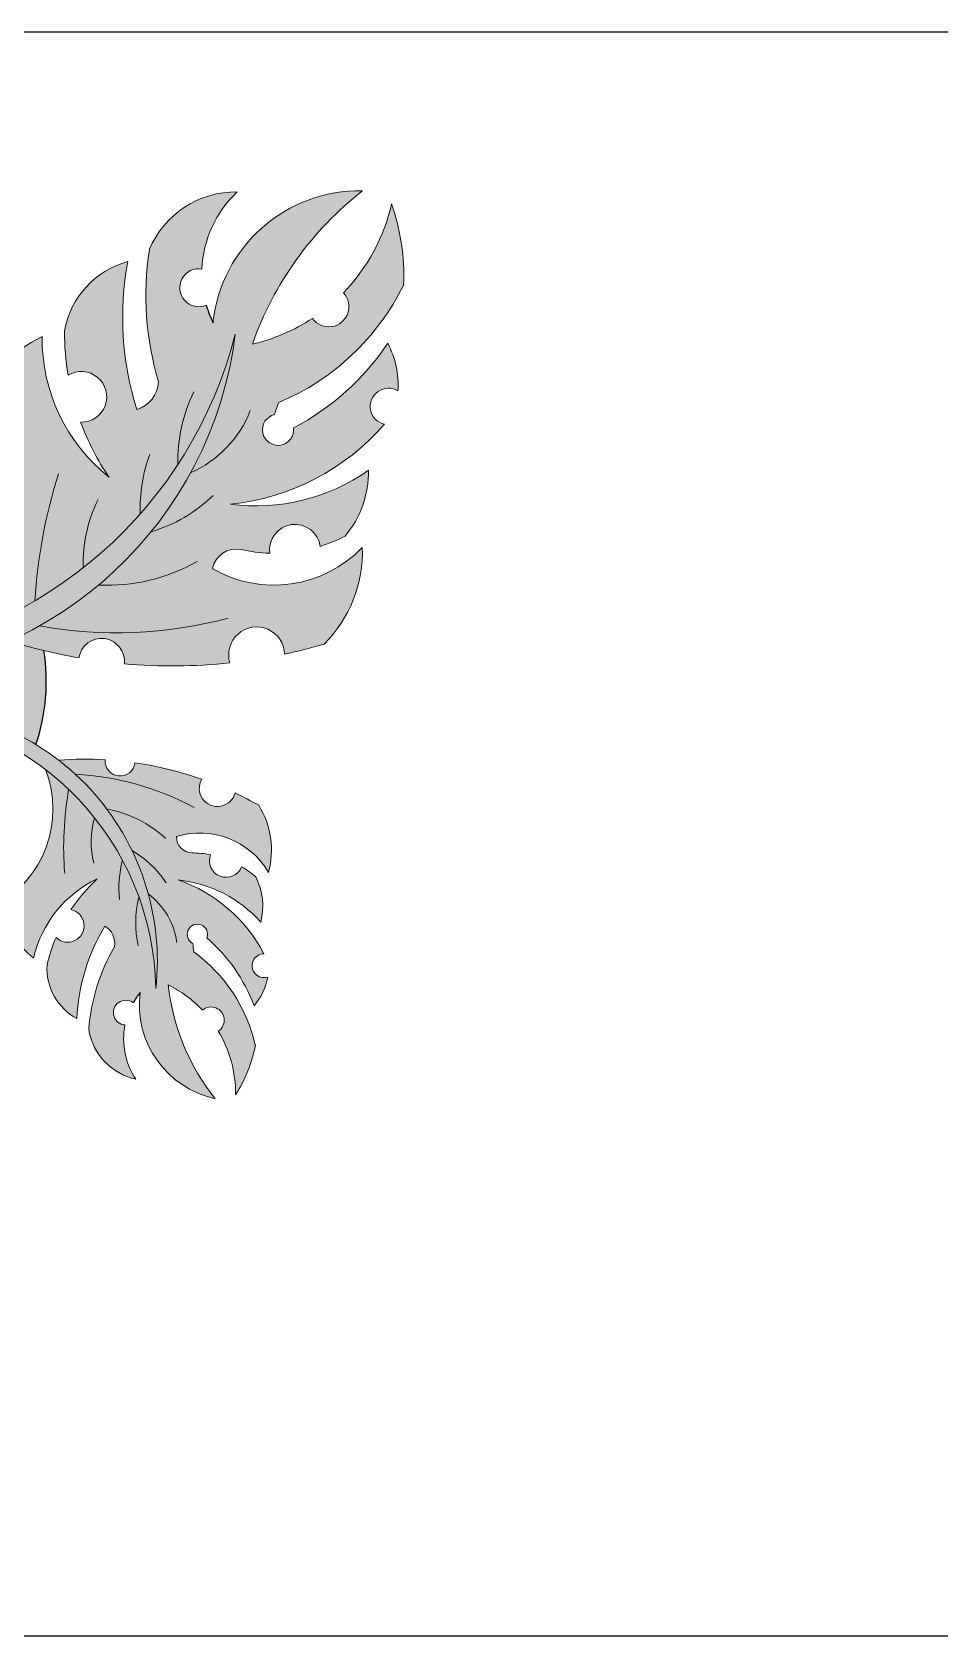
# Model space of a CAD drawing. Header units: inches. Extents: x 9636 to 21597, y -10243 to 557.
# Drawn here: x 14872.78 to 14896.56, y -8262.47 to -8220.47 of the extents above; entities that cross this region are included whole.
import ezdxf

# ---------------------------------------------------------------- set-up
doc = ezdxf.new("R2010")
doc.units = ezdxf.units.IN
doc.header["$MEASUREMENT"] = 0
doc.layers.add('estofado', color=7, linetype='Continuous', lineweight=25)

# ---------------------------------------------------------------- blocks, each defined once
blk = doc.blocks.new('FF')
at = {"layer": 'estofado', "ltscale": 0.1, "true_color": 0x939598}
h = blk.add_hatch(color=252, dxfattribs=at)
h.set_gradient(color1=(108, 164, 86), color2=(79, 120, 63), one_color=1, tint=0.36, name='CYLINDER')
h.paths.add_polyline_path([(14876.093, -8229.633, -0.314907), (14875.525, -8230.352, -0.122145), (14875.286, -8226.48, 0.291545), (14873.632, -8228.298, 0.043027), (14873.726, -8229.457, -1.339402), (14874.054, -8230.686, 0.060072), (14874.795, -8232.127, -0.231117), (14873.043, -8228.441, 0.11449), (14871.062, -8230.137, -0.376746), (14871.766, -8235.928, 0.228124), (14878.101, -8228.381, -0.2613), (14872.189, -8236.415, 0.033062), (14874.007, -8236.859, -0.981895), (14875.199, -8237.015, 0.048855), (14877.959, -8236.989, -1.138233), (14879.393, -8236.76, 0.018864), (14880.429, -8236.498, 0.208979), (14881.43, -8233.964, -0.346636), (14877.504, -8234.519, -0.42625), (14878.289, -8234.027, 0.04537), (14879.004, -8234.117, -0.994855), (14880.329, -8233.937, 0.044381), (14880.981, -8233.668, 0.18118), (14881.589, -8231.946, -0.18833), (14877.976, -8232.836, 0.191426), (14882.007, -8230.74, -1.174476), (14882.364, -8229.867, 0.140528), (14882.095, -8228.621, -0.125367), (14879.628, -8230.835, -2.245001), (14879.131, -8230.488, -0.031976), (14879.243, -8230.17, 0.181425), (14882.513, -8227.086, 0.094503), (14882.196, -8224.971, -0.138196), (14880.934, -8227.296, -1.074478), (14880.122, -8227.967, -0.088291), (14878.552, -8228.643, -0.144087), (14881.438, -8224.627, 0.388768), (14877.52, -8228.081, -0.041945), (14877.343, -8227.621, -1.340573), (14877.229, -8226.676, -0.196063), (14878.155, -8224.655, 0.307628), (14875.852, -8226.172, 0.111291)])
h = blk.add_hatch(color=252, dxfattribs=at)
h.set_gradient(color1=(166, 115, 84), color2=(109, 75, 55), one_color=1, tint=0.32, name='INVCYLINDER')
h.paths.add_polyline_path([(14878.101, -8228.381, -0.309503), (14868.458, -8236.852, 0.812635), (14868.488, -8237.311, 0.364481)])
h = blk.add_hatch(color=252, dxfattribs=at)
h.set_gradient(color1=(185, 193, 193), color2=(81, 92, 92), one_color=1, tint=0.34, name='CURVED')
h.paths.add_polyline_path([(14872.189, -8236.415, -0.003321), (14872.065, -8236.471, -0.134103), (14872.01, -8238.678, -0.036923), (14872.882, -8239.127, 0.121396), (14873.091, -8236.667, -0.016535)])
h = blk.add_hatch(color=252, dxfattribs=at)
h.set_gradient(color1=(166, 115, 84), color2=(109, 75, 55), one_color=1, tint=0.32, name='INVCYLINDER')
h.paths.add_polyline_path([(14876.023, -8245.52, 0.456534), (14869.189, -8238.154, 0.529291), (14869.157, -8238.264, -0.387777)])
h = blk.add_hatch(color=252, dxfattribs=at)
h.set_gradient(color1=(108, 164, 86), color2=(154, 193, 138), one_color=1, tint=0.65, name='HEMISPHERICAL')
h.paths.add_polyline_path([(14876.563, -8241.535, -0.346636), (14878.972, -8242.475, 0.208979), (14878.716, -8240.717, 0.018864), (14878.098, -8240.396, -1.138233), (14877.223, -8240.036, 0.048855), (14875.474, -8239.605, -0.981895), (14874.694, -8239.526, 0.033062), (14873.474, -8239.535, -0.2613), (14876.023, -8245.52, 0.228124), (14873.133, -8239.781, -0.376746), (14871.819, -8243.351, 0.11449), (14872.821, -8244.724, -0.231117), (14874.486, -8242.647, 0.060072), (14873.799, -8243.451, -1.339402), (14873.407, -8244.181, 0.043027), (14873.174, -8244.903, 0.291545), (14873.951, -8246.305, -0.122145), (14874.683, -8243.883, -0.314907), (14874.936, -8244.425, 0.111291), (14874.264, -8246.585, 0.307628), (14875.498, -8247.893, -0.196063), (14875.214, -8246.472, -1.340573), (14875.428, -8245.889, -0.041945), (14875.609, -8245.623, 0.388768), (14877.578, -8248.403, -0.144087), (14876.348, -8245.421, -0.088291), (14877.243, -8246.085, -1.074478), (14877.658, -8246.633, -0.138196), (14878.111, -8248.298, 0.094503), (14878.628, -8247.003, 0.181425), (14877.015, -8244.556, -0.031976), (14876.992, -8244.337, -2.245001), (14877.359, -8244.191, -0.125367), (14878.593, -8245.966, 0.140528), (14878.951, -8245.216, -1.174476), (14878.855, -8244.608, 0.191426), (14876.611, -8242.674, -0.18833), (14878.77, -8243.78, 0.18118), (14878.642, -8242.596, 0.044381), (14878.269, -8242.327, -0.994855), (14877.455, -8242.015, 0.04537), (14876.988, -8241.965, -0.42625)])
at = {"color": 252, "true_color": 0x939598}
for p, q in [((15113.189, -8220.47), (14456.189, -8220.47)), ((14456.189, -8262.47), (15067.189, -8262.47))]:
    blk.add_line(p, q, dxfattribs=at)
at = {"layer": 'estofado', "color": 252, "lineweight": 5, "ltscale": 0.1, "true_color": 0x939598}
for centre, radius, start, end in [((14878.119, -8227.108), 2.453, 89.1783, 157.5757), ((14880.169, -8226.8), 2.943, 133.2008, 177.5723), ((14881.364, -8228.493), 3.867, 88.9144, 173.8924), ((14886.819, -8231.537), 8.758, 127.908, 160.7046), ((14877.439, -8223.894), 4.878, 315.771, 347.2439), ((14876.808, -8226.859), 5.709, 357.7165, 19.3109), ((14875.886, -8228.687), 2.287, 105.1879, 170.2031), ((14883.213, -8227.935), 8.059, 169.6013, 197.457), ((14883.649, -8227.367), 7.888, 171.2888, 196.6902), ((14877.145, -8227.165), 0.497, 80.325, 293.4407), ((14876.769, -8224.271), 6.397, 292.7571, 333.8893), ((14880.552, -8227.661), 0.528, 215.4631, 43.6877), ((14877.439, -8223.894), 4.878, 283.1974, 303.3798), ((14875.706, -8233.557), 5.768, 117.5038, 143.6292), ((14877.693, -8228.49), 4.65, 179.4019, 231.456), ((14880.4, -8228.332), 6.769, 179.7095, 189.5645), ((14876.515, -8224.886), 6.715, 297.6215, 326.2045), ((14880.057, -8229.713), 2.312, 356.2017, 28.1987), ((14874.072, -8230.023), 0.663, 268.4447, 121.4644), ((14875.294, -8229.586), 0.8, 286.7747, 356.693), ((14880.698, -8231.703), 4.102, 153.8381, 181.3125), ((14882.115, -8230.274), 0.478, 58.5589, 256.9089), ((14881.673, -8231.206), 2.641, 156.9144, 164.2403), ((14880.4, -8228.332), 6.769, 200.3446, 214.0955), ((14875.708, -8229.274), 3.001, 294.0369, 338.2831), ((14877.354, -8226.716), 6.151, 275.802, 319.1492), ((14879.223, -8230.885), 0.408, 103.0968, 7.0575), ((14879.861, -8232.971), 4.251, 160.2095, 181.6077), ((14878.643, -8227.765), 5.114, 262.5034, 305.1659), ((14878.987, -8231.996), 2.602, 320.0111, 1.089), ((14886.476, -8236.184), 13.647, 162.3042, 176.5573), ((14877.873, -8234.389), 3.756, 153.4398, 181.7039), ((14874.758, -8229.732), 3.99, 286.5863, 313.9204), ((14879.667, -8234.031), 0.668, 8.0066, 187.4156), ((14879.14, -8230.138), 3.981, 287.3768, 297.5414), ((14879.115, -8231.751), 3.203, 239.8076, 316.2802), ((14878.132, -8234.65), 0.642, 78.9111, 168.2592), ((14879.14, -8230.138), 3.981, 257.1712, 268.0454), ((14878.031, -8234.086), 3.401, 314.8387, 2.0536), ((14874.738, -8230.14), 4.818, 267.3902, 299.4495), ((14874.991, -8224.771), 11.429, 259.8214, 284.85), ((14878.662, -8236.781), 0.732, 1.6823, 196.478), ((14876.445, -8222.909), 14.161, 252.5117, 260.0862), ((14874.601, -8236.948), 0.601, 353.5666, 171.473), ((14876.445, -8222.909), 14.161, 282.0192, 286.3421), ((14876.445, -8222.909), 14.161, 264.9534, 276.1411), ((14874.152, -8248.744), 9.234, 86.6304, 94.2049), ((14875.085, -8239.559), 0.392, 175.2436, 353.15), ((14870.443, -8240.818), 2.883, 298.4995, 21.0743), ((14873.508, -8247.345), 7.453, 61.8666, 86.8952), ((14874.152, -8248.744), 9.234, 70.5755, 81.7633), ((14882.507, -8241.822), 8.899, 170.1593, 184.4124), ((14877.637, -8240.273), 0.477, 150.2386, 345.0343), ((14874.152, -8248.744), 9.234, 60.3746, 64.6974), ((14874.152, -8243.9), 3.142, 47.2671, 79.3265), ((14876.833, -8241.888), 2.218, 344.663, 31.8779), ((14876.778, -8241.673), 2.449, 165.0127, 193.2769), ((14877.171, -8243.533), 2.089, 30.4364, 106.909), ((14876.982, -8241.546), 0.419, 178.4575, 267.8055), ((14874.103, -8244.161), 2.602, 32.7962, 60.1304), ((14876.945, -8244.56), 2.596, 78.6712, 89.5454), ((14877.863, -8242.169), 0.436, 159.3011, 338.71), ((14877.827, -8242.871), 2.772, 165.1089, 186.5071), ((14876.945, -8244.56), 2.596, 49.1753, 59.3399), ((14875.78, -8245.39), 3.032, 115.2606, 167.3148), ((14877.475, -8245.895), 4.414, 132.6212, 146.3721), ((14875.299, -8246.465), 4.011, 27.5674, 70.9147), ((14876.274, -8245.992), 3.335, 41.5508, 84.2132), ((14877.126, -8243.359), 1.697, 345.6277, 26.7055), ((14878.169, -8243.801), 2.675, 165.4042, 192.8785), ((14874.638, -8244.595), 1.957, 8.4335, 52.6798), ((14875.278, -8241.876), 3.761, 203.0874, 229.2128), ((14873.712, -8243.874), 0.432, 225.2523, 78.2719), ((14879.2, -8246.569), 5.255, 149.2596, 177.1153), ((14874.422, -8244.334), 0.522, 350.0236, 59.9419), ((14877.11, -8244.099), 0.266, 339.6591, 243.6199), ((14877.475, -8245.895), 4.414, 157.1521, 167.0071), ((14879.392, -8246.995), 5.144, 150.0264, 175.4279), ((14878.713, -8244.262), 1.722, 182.4763, 189.8022), ((14874.561, -8247.929), 4.171, 12.8273, 53.9595), ((14874.492, -8247.501), 4.379, 20.5122, 49.0951), ((14874.663, -8244.994), 1.492, 176.5135, 241.5287), ((14878.854, -8244.92), 0.312, 89.8078, 288.1577), ((14874.93, -8248.268), 3.181, 43.3368, 63.5192), ((14882.028, -8244.823), 5.711, 186.012, 218.8086), ((14877.464, -8244.967), 1.508, 318.5179, 350.515), ((14875.234, -8246.148), 0.324, 53.276, 266.3917), ((14878.11, -8245.938), 2.521, 172.8243, 257.8022), ((14877.47, -8246.344), 0.344, 303.029, 131.2535), ((14875.844, -8246.33), 1.6, 189.1409, 257.5383), ((14877.098, -8246.833), 1.919, 169.1444, 213.5158), ((14874.93, -8248.268), 3.181, 359.4727, 30.9456), ((14874.974, -8246.292), 3.723, 327.4058, 349.0001)]:
    blk.add_arc(centre, radius, start, end, dxfattribs=at)
at = {"layer": 'estofado', "color": 252, "ltscale": 0.1, "true_color": 0x939598}
for centre, radius, start, end in [((14880.169, -8226.8), 2.943, 196.1934, 205.8007), ((14867.995, -8237.472), 5.159, 341.2937, 8.9802), ((14877.098, -8246.833), 1.919, 140.9159, 150.5233)]:
    blk.add_arc(centre, radius, start, end, dxfattribs=at)
at = {"layer": 'estofado', "color": 252, "lineweight": 20, "ltscale": 0.1, "true_color": 0x939598}
for centre, radius, start, end in [((14867.093, -8225.573), 11.361, 276.9024, 345.6922), ((14867.983, -8227.128), 10.196, 272.8378, 352.9411), ((14868.615, -8245.653), 7.409, 1.0245, 85.8052), ((14869.413, -8244.799), 6.649, 353.7755, 91.5963)]:
    blk.add_arc(centre, radius, start, end, dxfattribs=at)

msp = doc.modelspace()

# ---------------------------------------------------------------- block references
at = {"color": 18, "true_color": 0x000000}
msp.add_blockref('FF', (0, 0), dxfattribs=at)

doc.saveas('drawing.dxf')
